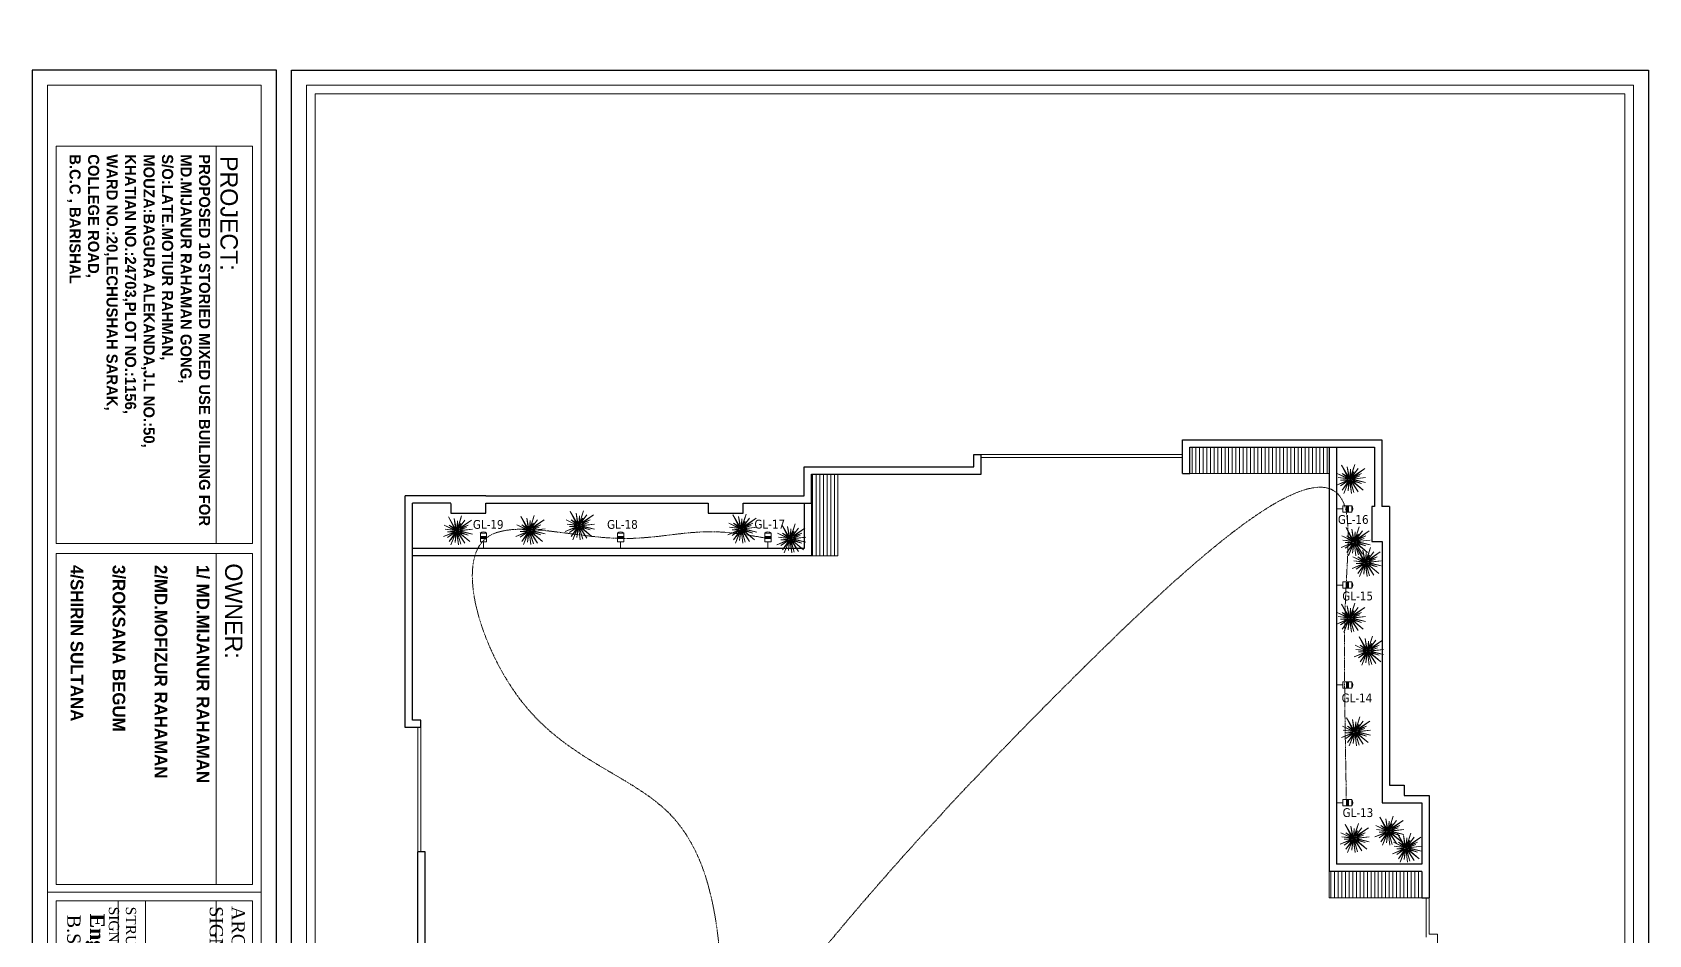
# Model space of a CAD drawing. Header units: inches. Extents: x 109699 to 44449955, y -10987 to 15824140.
# Drawn here: x 201867 to 202973, y -3566 to -2948 of the extents above; entities that cross this region are included whole.
import ezdxf

# ---------------------------------------------------------------- set-up
doc = ezdxf.new("R2010")
doc.units = ezdxf.units.IN
doc.header["$LTSCALE"] = 5
doc.header["$MEASUREMENT"] = 0
doc.linetypes.add('DASHED2', pattern=[0.375, 0.25, -0.125])
doc.layers.get('0').update_dxf_attribs({"color": 123})
for name, color, linetype, lineweight in [('@NORMAL', 7, 'Continuous', 5), ('E-BK', 1, 'Continuous', 15), ('E-Con-Point', 5, 'DASHED2', 13), ('FIX', 8, 'Continuous', 15), ('GL', 7, 'Continuous', 5), ('H', 252, 'Continuous', 9), ('leter', 140, 'Continuous', 13), ('Plant', 94, 'Continuous', 0), ('Railling', 8, 'Continuous', 5), ('Text', 7, 'Continuous', 0), ('WALL-1', 8, 'Continuous', 9)]:
    doc.layers.add(name, color=color, linetype=linetype, lineweight=lineweight)
doc.styles.add('box text', font='arial.ttf')
doc.styles.add('MtXpl_Tahoma', font='tahoma.ttf')
doc.styles.add('SH-T2', font='times.ttf')
doc.styles.get("Standard").update_dxf_attribs({"font": 'times.ttf'})
picture_1 = doc.add_image_def('image1.png', size_in_pixel=(745, 477))
pattern_1 = [(270, (178765.8565, 2534441.854), (2.5, -1e-15), [])]

# ---------------------------------------------------------------- blocks, each defined once
blk = doc.blocks.new('zxczxczxcz')
at = {"layer": '@NORMAL'}
for points in [[(177327.5, -15450.1), (175295.2, -15450.1), (175295.2, -14276.8), (177327.5, -14276.8)], [(177319.9, -15442.5), (175302.8, -15442.5), (175302.8, -14284.5), (177319.9, -14284.5)]]:
    blk.add_lwpolyline(points, close=True, dxfattribs=at)
at = {"layer": 'Text', "lineweight": 30}
for p, q in [((177028.8, -15692.6), (177028.8, -15476.8)), ((177340.9, -15476.8), (177028.8, -15476.8)), ((177340.9, -15476.8), (177340.9, -15692.6)), ((177340.9, -15692.6), (177028.8, -15692.6))]:
    blk.add_line(p, q, dxfattribs=at)
at = {"layer": 'Text'}
for p, q in [((177340.9, -15692.6), (177340.9, -15476.8)), ((177340.9, -15692.6), (177340.9, -15476.8)), ((176008.4, -15679.2), (176008.4, -15490.2)), ((176270.1, -15490.2), (176270.1, -15679.2)), ((176531.8, -15490.2), (176531.8, -15679.2)), ((176742, -15490.2), (176997.7, -15490.2)), ((176742, -15679.2), (176742, -15490.2)), ((176997.7, -15490.2), (176997.7, -15679.2)), ((177042.2, -15490.2), (177327.5, -15490.2)), ((177042.2, -15679.2), (177042.2, -15490.2)), ((177327.5, -15490.2), (177327.5, -15679.2)), ((175700.4, -15497.8), (175700.4, -15671.6)), ((175709, -15497.8), (176001.6, -15497.8)), ((175709, -15497.8), (175709, -15671.6)), ((176001.6, -15497.8), (176001.6, -15671.6)), ((176001.6, -15671.6), (176001.6, -15497.8)), ((176016.1, -15671.6), (176016.1, -15497.8)), ((176262.5, -15497.8), (176262.5, -15671.6)), ((176277.8, -15497.8), (176277.8, -15671.6)), ((176524.2, -15497.8), (176524.2, -15671.6)), ((176539.5, -15497.8), (176539.5, -15671.6)), ((176749.6, -15497.8), (176990.1, -15497.8)), ((176749.6, -15671.6), (176749.6, -15497.8)), ((176990.1, -15497.8), (176990.1, -15671.6)), ((177049.8, -15497.8), (177319.9, -15497.8)), ((177049.8, -15671.6), (177049.8, -15497.8)), ((177319.9, -15497.8), (177319.9, -15671.6)), ((175349, -15529.9), (175700.4, -15529.9)), ((175709, -15529.9), (176001.6, -15529.9)), ((176016.1, -15529.9), (176262.5, -15529.9)), ((176277.8, -15529.9), (176524.2, -15529.9)), ((176539.5, -15529.9), (176737.2, -15529.9)), ((176539.5, -15584.7), (176737.2, -15584.7)), ((176639.5, -15584.7), (176639.5, -15671.6)), ((176016.1, -15592.4), (176262.5, -15592.4)), ((176016.1, -15616.8), (176262.5, -15616.8)), ((176539.5, -15607.6), (176737.2, -15607.6)), ((176990.1, -15671.6), (176749.6, -15671.6)), ((177319.9, -15671.6), (177049.8, -15671.6)), ((176997.7, -15679.2), (176742, -15679.2)), ((177327.5, -15679.2), (177042.2, -15679.2))]:
    blk.add_line(p, q, dxfattribs=at)
at = {"layer": 'Text', "lineweight": 30}
blk.add_lwpolyline([(177005.9, -15476.8), (175281.8, -15476.8), (175281.8, -15692.6), (177005.9, -15692.6)], close=True, dxfattribs=at)
at = {"layer": 'Text'}
blk.add_lwpolyline([(176997.7, -15490.2), (175295.2, -15490.2), (175295.2, -15679.2), (176997.7, -15679.2)], close=True, dxfattribs=at)
for points in [[(175700.4, -15497.8), (175349, -15497.8), (175349, -15671.6), (175700.4, -15671.6)], [(176001.6, -15497.8), (175709, -15497.8)], [(176524.2, -15497.8), (176016.1, -15497.8)], [(176539.5, -15671.6), (176737.2, -15671.6), (176737.2, -15497.8), (176539.5, -15497.8)], [(175709, -15671.6), (176001.6, -15671.6)], [(176016.1, -15671.6), (176524.2, -15671.6)]]:
    blk.add_lwpolyline(points, dxfattribs=at)
at = {"layer": 'WALL-1', "lineweight": 30}
blk.add_line((177340.9, -14263.5), (177340.9, -15463.5), dxfattribs=at)
blk.add_lwpolyline([(177340.9, -15463.5), (175281.8, -15463.5), (175281.8, -14263.5), (177340.9, -14263.5)], close=True, dxfattribs=at)
at = {"layer": 'leter', "insert": (177184.4, -15628.6), "char_height": 3.9766, "width": 400.68, "attachment_point": 2}
blk.add_mtext('{\\fFranklin Gothic Medium|b0|i0|c0|p34;\\H2.066x;\\C5;MODERN BUILDING DESIGN & CONSULTANT\\H1.2x; \\C256; \\P\\fTimes New Roman|b1|i0|c0|p18;\\H0.4899x;\\C7;TALUKDER MANSION,5/7,BLOCK -A,RUPATOLI HOUSING STATE,BARISHAL.\\PB.C.C REG. NO:35,MAIL:mbdc333@gmail.com\\PMOBILE NO:01731443090\\P\\fFranklin Gothic Medium|b0|i0|c0|p34;\\H0.8231x;\\C256;                             }', dxfattribs=at)
at = {"layer": 'Text'}
for s, insert, char_height, width, attachment_point in [("{\\C1;ARCHITECT'S NAME & SIGNATURE:}", (176020.9, -15504.7, 29.8), 11.609, 235.441, 1), ('{\\C1;NOTE:}', (176282.6, -15504.7, 29.8), 12.899, 235.441, 1), ('{\\fFranklin Gothic Medium Cond|b0|i0|c0|p34;\\C1;PROJECT:}', (175357.8, -15510.9, 91), 15.338, 414.227, 1), ('{\\fFranklin Gothic Medium|b0|i0|c0|p34;\\C1;OWNER:}', (175717.8, -15506.8), 15.338, 414.227, 1), ('{\\C1;DRAWING  TITLE:}', (176566.4, -15506.4, -14.9), 11.609, 235.441, 1), ('{\\fFranklin Gothic Medium|b0|i0|c0|p34;\\C1;CONSULTANT:}', (176814.3, -15518.7, 279.5), 15.479, 414.227, 1), ('\\pt35.29515;{\\fCentury Gothic|b1|i0|c0|p34;PROPOSED 10 STORIED MIXED USE BUILDING FOR \\PMD.MIJANUR RAHAMAN GONG,\\PS/O:LATE.MOTIUR RAHMAN, \\PMOUZA:BAGURA ALEKANDA,J.L NO.:50,\\PKHATIAN NO.:24703,PLOT NO.:1156,\\PWARD NO.:20,LECHUSHAH SARAK,\\P\\pt67.08058;COLLEGE ROAD, \\PB.C.C , BARISHAL }', (175356.2, -15535.4), 9.808, 458.165, 1), ('{\\fArial Narrow|b1|i0|c0|p34;Md. Amirul Arifin\\P\\fArial Narrow|b0|i0|c0|p34;\\H0.7794x;Architect\\PIAB & Rajuk Reg. No: A-273\\fCentury Gothic|b0|i0|c0|p34;\\L\\P\\H1.283x;\\l \\P\\fFranklin Gothic Medium|b0|i0|c0|p34; \\fFranklin Gothic Book|b0|i0|c0|p34;\\H0.6173x;  \\fFranklin Gothic Medium|b0|i0|c0|p34;\\H1.62x; \\fFranklin Gothic Book|b0|i0|c0|p34;\\H0.6173x; \\fFranklin Gothic Medium|b0|i0|c0|p34;\\H1.62x;                                                                                       }', (176140.3, -15537.7), 12.7553, 248.971, 2), ('\\pi-34.83833,l34.83833,t34.83833;{\\W0.9;\\C1;DATE:}', (176557, -15588.9, -14.9), 11.609, 235.441, 1), ('\\pi-34.83833,l34.83833,t34.83833;{\\W0.9;\\C1;SHEET NO}', (176664.3, -15589.8, -14.9), 11.609, 235.441, 1), ('{\\C1;STRUCTURAL Eng. NAME & SIGNATURE:}', (176021.3, -15600.8, 29.8), 9.029, 235.441, 1), ('{\\fTimes New Roman|b1|i0|c0|p18; Engr. S.M. Towhidul Alam\\P\\fTimes New Roman|b0|i0|c0|p18; \\H0.9205x;B.Sc. Engr. (CIVIL); \\fTimes New Roman|b1|i0|c0|p18;M-23859}', (176136.8, -15628.7, -14.9), 12.7553, 248.971, 2), ('\\pi-191.13542,l191.13542,t191.13542;23.07.2022', (176550.3, -15626.7, -14.9), 13.931, 375.033, 1), ('{\\fFranklin Gothic Medium|b0|i0|c0|p34;\\C0;ENGR.MIZANUR RAHMAN (CIVIL)\\PMANAGING DIRECTOR\\P\\H0.8571x;MODERN BUILDING DESIGN & CONSULTANT}', (176870.4, -15624.1, -11.9), 8.668, 331.382, 2)]:
    blk.add_mtext(s, dxfattribs=dict(at, insert=insert, char_height=char_height, width=width, attachment_point=attachment_point))
at = {"layer": 'Text', "linetype": 'Continuous', "insert": (175719.2, -15536.1), "char_height": 11.145, "width": 329.404, "attachment_point": 1, "style": 'SH-T2'}
blk.add_mtext('\\pt76.20062;{\\fCentury Gothic|b1|i0|c0|p34;1/ MD.MIJANUR RAHAMAN \\P\\P2/MD.MOFIZUR RAHAMAN\\P \\P3/ROKSANA BEGUM\\P\\P4/SHIRIN SULTANA}', dxfattribs=at)
at = {"layer": 'Text', "insert": (176282.3, -15536.2, -14.9), "char_height": 7.1387, "width": 248.98, "attachment_point": 1, "style": 'box text'}
blk.add_mtext("{\\fArial Narrow|b0|i0|c0|p34;\\W0.9;THIS NOTE IS VALID FOR DRAWINGS RELATED TO THIS PROJECT:\\P1. PLEASE DO NOT SCALE FROM THE DRAWINGS.\\P2. CONTRACTORS AND SUB-CONTRACTORS ARE TO VERIFY    ALL DIMENSIONS AT THE SITE.\\P3. THE CONTRACTOR IS TO NOTIFY THE CONSULTANT ABOUT ANY DISCREPANCIES/ DIFFERENCES CONTAINED\\PIN THE DRAWING (IN RELATION TO OTHER DRAWINGS) OR IN CASE OF CONTRADICTS WITH  'BNBC' & 'IMARAT BIDHIMALA, 2008'; WELL BEFORE IGNITING WORK.}", dxfattribs=at)
at = {"layer": '@NORMAL', "color": 0}
image = blk.add_image(picture_1, insert=(177085.8, -15624.9), size_in_units=(191.9, 122.8), rotation=0, dxfattribs=dict(at, brightness=35, contrast=59))
image.dxf.flags = 7
blk = doc.blocks.new('TREEN')
at = {"color": 250, "linetype": 'ByBlock'}
for p, q in [((-83, 28), (-499, 166)), ((0, 0), (-416, -83)), ((-87, 121), (-361, 499)), ((0, 0), (-361, 277)), ((0, 0), (-333, 28)), ((0, 0), (-250, 139)), ((0, 0), (-194, 388)), ((0, 0), (-194, -416)), ((0, 0), (-194, -250)), ((0, 0), (-111, 333)), ((-8, 75), (-55, 527)), ((0, 0), (-55, -388)), ((0, 0), (111, 527)), ((0, 0), (139, 388)), ((0, 0), (444, 139)), ((0, 0), (471, 55)), ((0, 0), (28, -305)), ((31, 21), (416, 277)), ((35, 43), (361, 444)), ((-60, -35), (-471, -277)), ((27, -4), (388, -55)), ((28, -63), (194, -444)), ((34, -24), (361, -250)), ((50, -68), (222, -305)), ((63, -26), (471, -194))]:
    blk.add_line(p, q, dxfattribs=at)
at = {"color": 0, "linetype": 'ByBlock'}
for p, q in [((-499, 166), (-139, 55)), ((-361, 499), (-65, 55)), ((-361, 277), (-65, 55)), ((-333, 28), (-83, 28)), ((-250, 139), (-139, 55)), ((-194, 388), (-87, 121)), ((-111, 333), (-8, 75)), ((-65, 55), (-28, 28)), ((-65, 55), (-28, 28)), ((-55, 527), (0, 111)), ((0, 111), (111, 527)), ((471, 55), (27, -4)), ((444, 139), (31, 21)), ((416, 277), (35, 43)), ((361, 444), (61, 98)), ((139, 388), (61, 98)), ((-471, -277), (-93, -88)), ((-416, -83), (-60, -35)), ((-28, -83), (-194, -416)), ((-194, -250), (-93, -88)), ((-93, -88), (-60, -35)), ((-93, -88), (-60, -35)), ((-55, -388), (-28, -83)), ((28, -305), (28, -63)), ((222, -305), (34, -24)), ((194, -444), (50, -68)), ((388, -55), (63, -26)), ((471, -194), (111, -55)), ((111, -55), (361, -250))]:
    blk.add_line(p, q, dxfattribs=at)
blk = doc.blocks.new('bs')
at = {"layer": 'E-BK'}
for p, q in [((-793.6, 1425.5), (-793.6, 1433.5)), ((-787.9, 1433.5), (-793.6, 1433.5)), ((-787.9, 1433.5), (-787.9, 1425.5)), ((-793.6, 1425.5), (-787.9, 1425.5)), ((-790.7, 1425.5), (-790.7, 1419.6))]:
    blk.add_line(p, q, dxfattribs=at)
at = {"layer": 'E-BK', "color": 5}
for p, q in [((-793.6, 1430.4), (-787.9, 1430.4)), ((-793.6, 1429.5), (-787.9, 1429.5)), ((-793.6, 1428.7), (-787.9, 1428.7))]:
    blk.add_line(p, q, dxfattribs=at)
at = {"layer": 'E-BK'}
blk.add_arc((-790.7, 1430.2), 4.36, 48.7267, 131.2733, dxfattribs=at)

msp = doc.modelspace()

# ---------------------------------------------------------------- hatches: boundary and pattern name
at = {"layer": 'FIX'}
h = msp.add_hatch(dxfattribs=at)
h.set_pattern_fill('ANSI31', color=256, scale=20, angle=225)
h.set_pattern_definition(pattern_1)
h.paths.add_polyline_path([(202659.3, -3232.1), (202659.3, -3250.1), (202754.7, -3250.1), (202754.7, -3232.1)])
h = msp.add_hatch(dxfattribs=at)
h.set_pattern_fill('ANSI31', color=256, scale=20, angle=225)
h.set_pattern_definition(pattern_1)
h.paths.add_polyline_path([(202400.2, -3306.4), (202418.2, -3306.4), (202418.2, -3250.6), (202400.2, -3250.6), (202400.2, -3270.4)])
h = msp.add_hatch(dxfattribs=at)
h.set_pattern_fill('ANSI31', color=256, scale=20, angle=225)
h.set_pattern_definition(pattern_1)
h.paths.add_polyline_path([(202754.7, -3522.6), (202754.7, -3540.6), (202818.2, -3540.6), (202818.2, -3522.6)])

# ---------------------------------------------------------------- linework, layer by layer
at = {"layer": 'E-Con-Point', "ltscale": 0.5}
for points in [[(202338.9, -3663.3, 0.1), (202586.7, -3382.9, 0), (202765.9, -3274.4, 0), (202766.4, -3324.7, 0), (202765.3, -3396.6, 0), (202766.5, -3475.6, 0)], [(202338.9, -3663.3, 0.1), (202302.8, -3482.9, 0), (202203.3, -3408.2, 0), (202177.1, -3294.6, 0), (202269.5, -3294.6, 0), (202332.3, -3290), (202370.4, -3294.6, 0)]]:
    msp.add_spline(points, degree=3, dxfattribs=at)
at = {"layer": 'H'}
for p, q in [((202418.2, -3250.6, 0), (202418.2, -3306.4, 0)), ((202659.3, -3250.1, 0), (202754.7, -3250.1, 0)), ((202400.2, -3306.4, 0), (202418.2, -3306.4, 0)), ((202754.7, -3522.6, 0), (202754.7, -3540.6, 0)), ((202818.2, -3540.6, 0), (202754.7, -3540.6, 0))]:
    msp.add_line(p, q, dxfattribs=at)
at = {"layer": 'Railling'}
for p, q in [((202516.3, -3237.2, 0), (202654.3, -3237.2, 0)), ((202516.3, -3239.2, 0), (202654.3, -3239.2, 0)), ((202130.7, -3509.1, -0.1), (202130.7, -3424.1, -0.1)), ((202132.7, -3509.1, -0.1), (202132.7, -3424.1, -0.1)), ((202821.2, -3540.6, -0.2), (202821.2, -3567.6, -0.2)), ((202823.2, -3540.6, -0.1), (202823.2, -3565.6, -0.2)), ((202828.9, -3565.6, -0.2), (202823.2, -3565.6, -0.2)), ((202828.9, -3565.6, 0), (202828.9, -3616.6, 0))]:
    msp.add_line(p, q, dxfattribs=at)
at = {"layer": 'WALL-1', "lineweight": 30}
for p, q in [((202654.3, -3250.1, -0.1), (202654.3, -3227.1, -0.1)), ((202654.3, -3227.1, 0), (202790.7, -3227.1, 0)), ((202659.3, -3250.1, -0.1), (202659.3, -3232.1, -0.1)), ((202659.3, -3232.1, 0), (202785.7, -3232.1, 0)), ((202754.7, -3232.1, 0), (202754.7, -3522.6, 0)), ((202759.7, -3232.1, 0), (202759.7, -3517.6, 0)), ((202785.7, -3232.1, -0.1), (202785.7, -3272.7, -0.1)), ((202790.7, -3227.1, -0.1), (202790.7, -3272.7, -0.1)), ((202511.3, -3245.6, -0.1), (202511.3, -3237.2, -0.1)), ((202511.3, -3237.2, -0.1), (202516.3, -3237.2, -0.1)), ((202516.3, -3250.6, -0.1), (202516.3, -3237.2, -0.1)), ((202395.2, -3265.4, -0.1), (202395.2, -3245.6, -0.1)), ((202395.2, -3245.6, -0.1), (202511.3, -3245.6, -0.1)), ((202400.2, -3270.4, -0.1), (202400.2, -3250.6, -0.1)), ((202400.2, -3250.6, -0.1), (202516.3, -3250.6, -0.1)), ((202654.3, -3250.1, -0.1), (202659.3, -3250.1, -0.1)), ((202121.9, -3424.1, -0.2), (202121.9, -3265.4, -0.2)), ((202177.1, -3265.4, 0.5), (202121.9, -3265.4, 0.5)), ((202126.9, -3419.1, -0.2), (202126.9, -3270.4, 0)), ((202153.1, -3270.4, 0.5), (202126.9, -3270.4, 0)), ((202177.1, -3265.4, 0.4), (202395.2, -3265.4, -0.1)), ((202177.1, -3270.4, 0.4), (202329.4, -3270.4, 0.1)), ((202353.4, -3270.4, 0.1), (202400.2, -3270.4, 0)), ((202395.2, -3270.4, 0), (202395.2, -3301.4, 0)), ((202400.2, -3270.4, 0), (202400.2, -3306.4, 0)), ((202796, -3272.7, -0.2), (202790.7, -3272.7, -0.1)), ((202796, -3272.7, 0.8), (202796, -3463.6, 0.8)), ((202791, -3296.7, 0.8), (202791, -3475.6, 0.8)), ((202395.2, -3301.4, 0), (202126.9, -3301.4, 0)), ((202400.2, -3306.4, 0), (202126.9, -3306.4, 0)), ((202132.7, -3419.1, -0.1), (202126.9, -3419.1, -0.1)), ((202132.7, -3424.1, -0.1), (202132.7, -3419.1, -0.1)), ((202132.7, -3424.1, -0.1), (202121.9, -3424.1, -0.1)), ((202791, -3475.6, -0.1), (202818.2, -3475.6, -0.1)), ((202806, -3470.6, -0.1), (202823.2, -3470.6, -0.1)), ((202818.2, -3475.6, -0.1), (202818.2, -3517.6, -0.1)), ((202823.2, -3470.6, -0.1), (202823.2, -3540.6, -0.1)), ((202130.7, -3651.1, -0.1), (202130.7, -3509.1, -0.1)), ((202135.7, -3509.1, -0.1), (202130.7, -3509.1, -0.1)), ((202135.7, -3651.1, -0.1), (202135.7, -3509.1, -0.1)), ((202818.2, -3517.6, 0), (202759.7, -3517.6, 0)), ((202818.2, -3522.6, 0), (202754.7, -3522.6, 0)), ((202818.2, -3522.6, -0.1), (202818.2, -3540.6, -0.1)), ((202818.2, -3540.6, -0.1), (202823.2, -3540.6, -0.1))]:
    msp.add_line(p, q, dxfattribs=at)
for points, elevation in [([(202153.1, -3270.6), (202153.1, -3277.4), (202177.1, -3277.4), (202177.1, -3270.4)], 0.5), ([(202329.4, -3270.4), (202329.4, -3277.4), (202353.4, -3277.4), (202353.4, -3270.4), (202353.4, -3270.4)], 0.2), ([(202785.7, -3272.7), (202784, -3272.7), (202784, -3296.7), (202791, -3296.7)], 0.8), ([(202796, -3463.6), (202806, -3463.6), (202806, -3470.6)], -0.2)]:
    msp.add_lwpolyline(points, dxfattribs=dict(at, elevation=elevation))

# ---------------------------------------------------------------- block references
at = {"layer": 'E-BK', "color": 5, "xscale": -0.7528878284414805, "yscale": 0.7528878284501843, "zscale": 0.7528878284442684}
for p, rotation in [((201690.9, -2679, 0), 269.9991720482258), ((201580.2, -4370.2, 0), 359.9991720482257), ((201674.1, -4370.2, 0), 359.9991720482257), ((201775, -4370.2, 0), 359.9991720482257), ((201690.9, -2731.2, 0), 269.9991720482258), ((201690.9, -2799.6, 0), 269.9991720482258), ((201690.9, -2880.2, 0), 269.9991720482258)]:
    msp.add_blockref('bs', p, dxfattribs=dict(at, rotation=rotation))
at = {"layer": 'Plant', "xscale": 0.02049739999347366, "yscale": 0.02049739999347366, "zscale": 0.02049739999347366, "rotation": 270}
for p in [(202768.8, -3254.1, 17.3), (202240.7, -3285.9, 0), (202157.2, -3289.4, 0), (202206.9, -3289.2, 0), (202352, -3288.1, 0), (202385.5, -3294.9, 0), (202771.9, -3296.8, 17.1), (202779.5, -3311.1, 17.1), (202768.8, -3349.2, 17.1), (202781, -3371.7, 17.1), (202772.3, -3427, 17.1), (202795.1, -3495, 17.1), (202771.3, -3500, 34.2), (202807.2, -3506.5, 17.1)]:
    msp.add_blockref('TREEN', p, dxfattribs=at)
at = {"layer": 'WALL-1', "linetype": 'Continuous', "xscale": 0.7745455872000001, "yscale": 0.7745455872000001, "zscale": 0.7745455872000001, "rotation": 270}
msp.add_blockref('zxczxczxcz', (214021.2, 132789.8), dxfattribs=at)

# ---------------------------------------------------------------- texts
at = {"layer": 'GL', "color": 7, "style": 'MtXpl_Tahoma'}
for s, p in [('GL-19', (202168.3, -3288, 0.3)), ('GL-18', (202260.2, -3288, 0.1)), ('GL-17', (202361.1, -3287.8, 0.1)), ('GL-16', (202760.7, -3284.6, 0)), ('GL-15', (202763.7, -3337, 0)), ('GL-14', (202763.2, -3406.8, 0)), ('GL-13', (202763.9, -3485.3, 0))]:
    msp.add_text(s, height=6, rotation=360, dxfattribs=at).set_placement(p)

doc.saveas('drawing.dxf')
